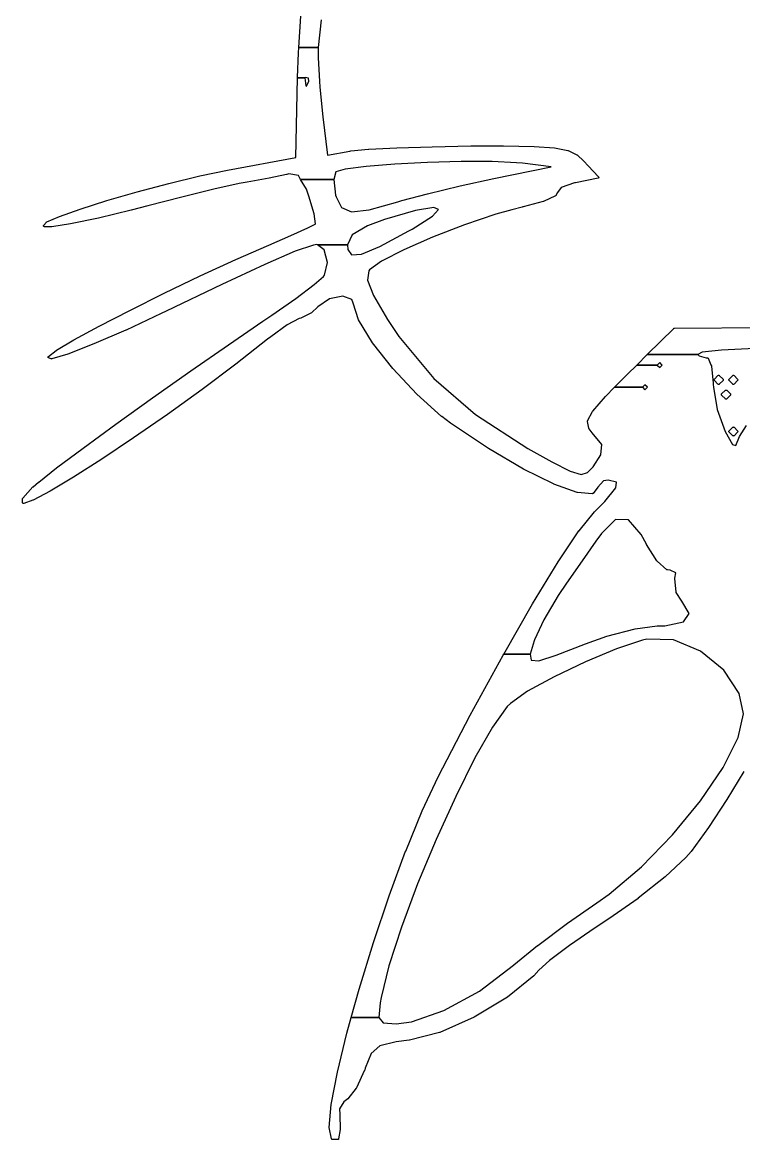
# Model space of a CAD drawing. Extents: x 111.6 to 184.2, y -141.9 to -53.5.
# Drawn here: x 167.44 to 171.59, y -111.94 to -105.52 of the extents above; entities that cross this region are included whole.
import ezdxf

# ---------------------------------------------------------------- set-up
doc = ezdxf.new("R2010")
doc.units = 0
doc.layers.add('BLACK', color=7, linetype='CONTINUOUS')

msp = doc.modelspace()

# ---------------------------------------------------------------- linework, layer by layer
at = {"layer": 'BLACK', "linetype": 'CONTINUOUS'}
for p, q in [((169.03, -105.668), (169.043, -105.489)), ((169.159, -105.51), (169.141, -105.668)), ((169.028, -105.698), (169.03, -105.668)), ((169.03, -105.668), (169.141, -105.668)), ((169.141, -105.668), (169.03, -105.668)), ((169.141, -105.668), (169.142, -105.728)), ((169.023, -105.84), (169.028, -105.698)), ((169.028, -105.698), (169.028, -105.698)), ((169.028, -105.698), (169.028, -105.698)), ((169.142, -105.728), (169.15, -105.862)), ((169.013, -106.301), (169.023, -105.842)), ((169.023, -105.842), (169.023, -105.84)), ((169.023, -105.84), (169.023, -105.84)), ((169.023, -105.84), (169.023, -105.84)), ((169.023, -105.842), (169.065, -105.842)), ((169.065, -105.842), (169.023, -105.842)), ((169.067, -105.84), (169.065, -105.842)), ((169.065, -105.842), (169.07, -105.888)), ((169.086, -105.844), (169.067, -105.84)), ((169.075, -105.891), (169.088, -105.862)), ((169.088, -105.862), (169.086, -105.844)), ((169.15, -105.862), (169.152, -105.897)), ((169.07, -105.888), (169.075, -105.891)), ((169.152, -105.897), (169.168, -106.067)), ((169.168, -106.067), (169.195, -106.287)), ((169.195, -106.287), (169.323, -106.263)), ((169.323, -106.263), (169.33, -106.262)), ((169.323, -106.263), (169.323, -106.263)), ((169.323, -106.263), (169.323, -106.263)), ((169.33, -106.262), (169.431, -106.252)), ((169.33, -106.262), (169.33, -106.262)), ((169.33, -106.262), (169.33, -106.262)), ((169.431, -106.252), (169.432, -106.252)), ((169.432, -106.252), (169.594, -106.244)), ((169.432, -106.252), (169.432, -106.252)), ((169.594, -106.244), (169.797, -106.238)), ((169.594, -106.244), (169.594, -106.244)), ((169.594, -106.244), (169.594, -106.244)), ((169.797, -106.238), (170.019, -106.234)), ((169.797, -106.238), (169.797, -106.238)), ((169.797, -106.238), (169.797, -106.238)), ((170.019, -106.234), (170.019, -106.234)), ((170.019, -106.234), (170.019, -106.234)), ((170.019, -106.234), (170.207, -106.234)), ((170.207, -106.234), (170.207, -106.234)), ((170.207, -106.234), (170.207, -106.234)), ((170.207, -106.234), (170.382, -106.236)), ((170.382, -106.236), (170.382, -106.236)), ((170.382, -106.236), (170.382, -106.236)), ((170.382, -106.236), (170.499, -106.244)), ((170.499, -106.244), (170.5, -106.244)), ((170.5, -106.244), (170.5, -106.244)), ((170.5, -106.244), (170.576, -106.259)), ((170.576, -106.259), (170.577, -106.259)), ((170.577, -106.259), (170.578, -106.259)), ((170.578, -106.259), (170.628, -106.284)), ((168.621, -106.373), (169.013, -106.301)), ((169.77, -106.329), (169.582, -106.339)), ((169.964, -106.324), (169.77, -106.329)), ((170.141, -106.324), (169.964, -106.324)), ((170.281, -106.33), (170.141, -106.324)), ((170.315, -106.333), (170.281, -106.33)), ((170.628, -106.284), (170.628, -106.285)), ((170.628, -106.285), (170.629, -106.285)), ((170.629, -106.285), (170.669, -106.321)), ((170.669, -106.321), (170.669, -106.321)), ((170.669, -106.321), (170.669, -106.322)), ((170.669, -106.322), (170.694, -106.348)), ((168.461, -106.406), (168.621, -106.373)), ((168.621, -106.373), (168.621, -106.373)), ((168.621, -106.373), (168.621, -106.373)), ((168.973, -106.393), (168.961, -106.397)), ((169.028, -106.404), (168.973, -106.393)), ((169.244, -106.383), (169.232, -106.426)), ((169.297, -106.367), (169.244, -106.383)), ((169.417, -106.352), (169.297, -106.367)), ((169.582, -106.339), (169.417, -106.352)), ((170.151, -106.42), (170.48, -106.353)), ((170.48, -106.353), (170.315, -106.333)), ((170.694, -106.348), (170.694, -106.348)), ((170.694, -106.348), (170.752, -106.411)), ((168.102, -106.498), (168.283, -106.449)), ((168.283, -106.449), (168.284, -106.449)), ((168.284, -106.449), (168.461, -106.406)), ((168.284, -106.449), (168.284, -106.449)), ((168.461, -106.406), (168.461, -106.406)), ((168.461, -106.406), (168.461, -106.406)), ((168.688, -106.45), (168.543, -106.482)), ((168.734, -106.442), (168.688, -106.45)), ((168.861, -106.418), (168.734, -106.442)), ((168.96, -106.397), (168.861, -106.418)), ((168.861, -106.418), (168.861, -106.418)), ((168.861, -106.418), (168.861, -106.418)), ((168.961, -106.397), (168.96, -106.397)), ((168.96, -106.397), (168.96, -106.397)), ((169.041, -106.426), (169.028, -106.404)), ((169.075, -106.482), (169.041, -106.426)), ((169.041, -106.426), (169.232, -106.426)), ((169.232, -106.426), (169.041, -106.426)), ((169.232, -106.426), (169.242, -106.516)), ((169.957, -106.463), (170.151, -106.42)), ((170.151, -106.42), (170.151, -106.42)), ((170.151, -106.42), (170.151, -106.42)), ((170.614, -106.446), (170.537, -106.473)), ((170.621, -106.445), (170.614, -106.446)), ((170.75, -106.419), (170.621, -106.445)), ((170.751, -106.419), (170.75, -106.419)), ((170.75, -106.419), (170.75, -106.419)), ((170.752, -106.418), (170.751, -106.419)), ((170.751, -106.419), (170.751, -106.419)), ((170.752, -106.411), (170.753, -106.411)), ((170.753, -106.417), (170.752, -106.418)), ((170.752, -106.418), (170.752, -106.418)), ((170.752, -106.418), (170.752, -106.418)), ((170.753, -106.411), (170.753, -106.411)), ((170.753, -106.411), (170.753, -106.412)), ((170.753, -106.412), (170.753, -106.412)), ((170.753, -106.412), (170.754, -106.413)), ((170.754, -106.415), (170.753, -106.416)), ((170.753, -106.416), (170.753, -106.416)), ((170.753, -106.416), (170.753, -106.417)), ((170.753, -106.417), (170.753, -106.417)), ((170.753, -106.417), (170.753, -106.417)), ((170.754, -106.413), (170.754, -106.413)), ((170.754, -106.413), (170.754, -106.414)), ((170.754, -106.414), (170.754, -106.414)), ((170.754, -106.414), (170.754, -106.415)), ((170.754, -106.415), (170.754, -106.415)), ((167.928, -106.548), (168.102, -106.498)), ((168.102, -106.498), (168.102, -106.498)), ((168.102, -106.498), (168.102, -106.498)), ((168.543, -106.482), (168.358, -106.527)), ((169.089, -106.522), (169.075, -106.482)), ((169.118, -106.623), (169.089, -106.522)), ((169.242, -106.516), (169.245, -106.526)), ((169.622, -106.547), (169.769, -106.508)), ((169.769, -106.508), (169.957, -106.463)), ((169.769, -106.508), (169.769, -106.508)), ((169.769, -106.508), (169.769, -106.508)), ((169.957, -106.463), (169.957, -106.463)), ((169.957, -106.463), (169.957, -106.463)), ((170.505, -106.521), (170.436, -106.552)), ((170.506, -106.52), (170.505, -106.521)), ((170.507, -106.52), (170.506, -106.52)), ((170.508, -106.518), (170.507, -106.519)), ((170.507, -106.519), (170.507, -106.519)), ((170.507, -106.519), (170.507, -106.52)), ((170.507, -106.52), (170.507, -106.52)), ((170.517, -106.502), (170.508, -106.518)), ((170.537, -106.473), (170.517, -106.502)), ((167.775, -106.596), (167.928, -106.548)), ((167.928, -106.548), (167.928, -106.548)), ((167.928, -106.548), (167.928, -106.548)), ((168.163, -106.578), (168.068, -106.603)), ((168.358, -106.527), (168.163, -106.578)), ((169.245, -106.526), (169.276, -106.588)), ((169.276, -106.588), (169.333, -106.612)), ((169.435, -106.601), (169.6, -106.554)), ((169.6, -106.554), (169.622, -106.547)), ((169.622, -106.547), (169.622, -106.547)), ((169.622, -106.547), (169.622, -106.547)), ((169.807, -106.587), (169.701, -106.605)), ((169.833, -106.598), (169.807, -106.587)), ((170.314, -106.585), (170.255, -106.601)), ((170.318, -106.584), (170.314, -106.585)), ((170.319, -106.584), (170.318, -106.584)), ((170.435, -106.552), (170.319, -106.584)), ((170.319, -106.584), (170.319, -106.584)), ((170.436, -106.552), (170.435, -106.552)), ((170.436, -106.552), (170.436, -106.552)), ((167.582, -106.67), (167.655, -106.638)), ((167.655, -106.638), (167.655, -106.638)), ((167.655, -106.638), (167.656, -106.638)), ((167.656, -106.638), (167.775, -106.596)), ((167.879, -106.648), (167.719, -106.682)), ((167.775, -106.596), (167.775, -106.596)), ((167.775, -106.596), (167.775, -106.596)), ((168.067, -106.603), (167.879, -106.648)), ((167.879, -106.648), (167.879, -106.648)), ((167.879, -106.648), (167.879, -106.648)), ((168.068, -106.603), (168.067, -106.603)), ((168.068, -106.603), (168.068, -106.603)), ((169.126, -106.681), (169.118, -106.623)), ((169.333, -106.612), (169.435, -106.601)), ((169.701, -106.605), (169.523, -106.657)), ((169.681, -106.712), (169.798, -106.637)), ((169.798, -106.637), (169.833, -106.598)), ((170.162, -106.626), (169.983, -106.687)), ((170.255, -106.601), (170.162, -106.626)), ((167.563, -106.693), (167.564, -106.692)), ((167.564, -106.694), (167.563, -106.693)), ((167.563, -106.693), (167.563, -106.693)), ((167.563, -106.693), (167.563, -106.693)), ((167.564, -106.69), (167.565, -106.689)), ((167.564, -106.691), (167.564, -106.69)), ((167.564, -106.692), (167.564, -106.691)), ((167.564, -106.691), (167.564, -106.691)), ((167.564, -106.691), (167.564, -106.691)), ((167.564, -106.695), (167.564, -106.694)), ((167.564, -106.694), (167.564, -106.694)), ((167.565, -106.696), (167.564, -106.695)), ((167.564, -106.695), (167.564, -106.695)), ((167.564, -106.695), (167.564, -106.695)), ((167.565, -106.689), (167.58, -106.672)), ((167.566, -106.697), (167.565, -106.696)), ((167.565, -106.696), (167.565, -106.696)), ((167.565, -106.696), (167.565, -106.696)), ((167.567, -106.697), (167.566, -106.697)), ((167.566, -106.697), (167.566, -106.697)), ((167.568, -106.698), (167.567, -106.697)), ((167.567, -106.697), (167.567, -106.697)), ((167.612, -106.699), (167.568, -106.698)), ((167.568, -106.698), (167.568, -106.698)), ((167.58, -106.672), (167.58, -106.671)), ((167.58, -106.671), (167.58, -106.671)), ((167.58, -106.671), (167.581, -106.671)), ((167.581, -106.671), (167.581, -106.67)), ((167.581, -106.67), (167.581, -106.67)), ((167.581, -106.67), (167.582, -106.67)), ((167.719, -106.682), (167.612, -106.699)), ((167.612, -106.699), (167.612, -106.699)), ((167.612, -106.699), (167.612, -106.699)), ((167.719, -106.682), (167.719, -106.682)), ((167.719, -106.682), (167.719, -106.682)), ((168.984, -106.749), (169.083, -106.704)), ((169.083, -106.704), (169.125, -106.683)), ((169.125, -106.683), (169.126, -106.681)), ((169.426, -106.692), (169.337, -106.745)), ((169.523, -106.657), (169.426, -106.692)), ((169.662, -106.722), (169.681, -106.712)), ((169.983, -106.687), (169.799, -106.758)), ((168.859, -106.803), (168.984, -106.749)), ((169.337, -106.745), (169.31, -106.801)), ((169.496, -106.811), (169.662, -106.722)), ((169.799, -106.758), (169.633, -106.83)), ((168.668, -106.886), (168.858, -106.803)), ((169.01, -106.839), (168.835, -106.914)), ((168.858, -106.803), (168.859, -106.803)), ((168.859, -106.803), (168.859, -106.803)), ((169.114, -106.803), (169.01, -106.839)), ((169.135, -106.799), (169.114, -106.803)), ((169.138, -106.801), (169.135, -106.799)), ((169.177, -106.831), (169.138, -106.801)), ((169.138, -106.801), (169.31, -106.801)), ((169.31, -106.801), (169.138, -106.801)), ((169.195, -106.904), (169.177, -106.831)), ((169.31, -106.801), (169.312, -106.828)), ((169.312, -106.828), (169.334, -106.86)), ((169.39, -106.856), (169.496, -106.811)), ((169.633, -106.83), (169.505, -106.896)), ((168.463, -106.98), (168.668, -106.886)), ((168.668, -106.886), (168.668, -106.886)), ((168.668, -106.886), (168.668, -106.886)), ((169.178, -106.976), (169.195, -106.904)), ((169.334, -106.86), (169.39, -106.856)), ((169.505, -106.896), (169.437, -106.945)), ((168.835, -106.914), (168.588, -107.029)), ((169.432, -106.951), (169.425, -107.005)), ((169.437, -106.945), (169.432, -106.951)), ((168.257, -107.08), (168.463, -106.98)), ((168.588, -107.029), (168.268, -107.183)), ((168.463, -106.98), (168.463, -106.98)), ((168.463, -106.98), (168.463, -106.98)), ((169.013, -107.109), (169.119, -107.03)), ((169.119, -107.03), (169.173, -106.983)), ((169.173, -106.983), (169.178, -106.976)), ((169.425, -107.005), (169.459, -107.092)), ((168.059, -107.178), (168.257, -107.08)), ((168.257, -107.08), (168.257, -107.08)), ((168.257, -107.08), (168.257, -107.08)), ((169.283, -107.097), (169.206, -107.111)), ((169.335, -107.115), (169.283, -107.097)), ((169.459, -107.092), (169.541, -107.231)), ((168.876, -107.206), (169.013, -107.109)), ((169.139, -107.158), (169.104, -107.192)), ((169.206, -107.111), (169.139, -107.158)), ((169.343, -107.136), (169.335, -107.115)), ((169.373, -107.232), (169.343, -107.136)), ((167.883, -107.269), (168.059, -107.178)), ((168.24, -107.197), (168.038, -107.291)), ((168.059, -107.178), (168.059, -107.178)), ((168.059, -107.178), (168.059, -107.178)), ((168.268, -107.183), (168.24, -107.197)), ((168.24, -107.197), (168.24, -107.197)), ((168.24, -107.197), (168.24, -107.197)), ((168.824, -107.241), (168.876, -107.206)), ((169.032, -107.224), (168.963, -107.261)), ((169.042, -107.222), (169.032, -107.224)), ((169.043, -107.222), (169.042, -107.222)), ((169.103, -107.193), (169.043, -107.222)), ((169.043, -107.222), (169.043, -107.222)), ((169.104, -107.192), (169.103, -107.192)), ((169.103, -107.192), (169.103, -107.193)), ((167.738, -107.348), (167.883, -107.269)), ((168.037, -107.291), (167.852, -107.371)), ((167.883, -107.269), (167.883, -107.269)), ((167.883, -107.269), (167.883, -107.269)), ((168.038, -107.291), (168.037, -107.291)), ((168.037, -107.291), (168.037, -107.291)), ((168.626, -107.376), (168.824, -107.241)), ((168.824, -107.241), (168.824, -107.241)), ((168.824, -107.241), (168.824, -107.241)), ((168.963, -107.261), (168.869, -107.33)), ((169.373, -107.233), (169.373, -107.232)), ((169.373, -107.232), (169.373, -107.232)), ((169.454, -107.364), (169.373, -107.233)), ((169.541, -107.231), (169.606, -107.329)), ((171.033, -107.432), (171.185, -107.282)), ((171.185, -107.282), (171.186, -107.281)), ((171.186, -107.281), (171.187, -107.281)), ((171.187, -107.281), (171.187, -107.281)), ((171.187, -107.281), (171.187, -107.281)), ((171.187, -107.281), (171.188, -107.281)), ((171.188, -107.281), (171.189, -107.28)), ((171.189, -107.28), (171.972, -107.276)), ((171.189, -107.28), (171.189, -107.28)), ((171.189, -107.28), (171.189, -107.28)), ((171.189, -107.28), (171.189, -107.28)), ((167.638, -107.407), (167.738, -107.348)), ((167.738, -107.348), (167.738, -107.348)), ((167.738, -107.348), (167.738, -107.348)), ((168.851, -107.344), (168.669, -107.488)), ((168.869, -107.33), (168.851, -107.344)), ((168.851, -107.344), (168.851, -107.344)), ((168.851, -107.344), (168.851, -107.344)), ((169.606, -107.329), (169.806, -107.57)), ((167.592, -107.443), (167.637, -107.408)), ((167.637, -107.408), (167.638, -107.407)), ((167.637, -107.408), (167.637, -107.408)), ((167.852, -107.371), (167.704, -107.429)), ((167.852, -107.371), (167.852, -107.371)), ((167.852, -107.371), (167.852, -107.371)), ((168.41, -107.526), (168.626, -107.376)), ((168.626, -107.376), (168.626, -107.376)), ((168.626, -107.376), (168.626, -107.376)), ((169.571, -107.512), (169.454, -107.364)), ((169.454, -107.364), (169.454, -107.364)), ((169.454, -107.364), (169.454, -107.364)), ((171.348, -107.418), (171.324, -107.432)), ((171.46, -107.406), (171.348, -107.418)), ((171.651, -107.398), (171.46, -107.406)), ((167.59, -107.445), (167.59, -107.444)), ((167.59, -107.444), (167.591, -107.444)), ((167.59, -107.446), (167.59, -107.445)), ((167.59, -107.445), (167.59, -107.445)), ((167.59, -107.447), (167.59, -107.446)), ((167.59, -107.446), (167.59, -107.446)), ((167.59, -107.446), (167.59, -107.446)), ((167.59, -107.448), (167.59, -107.447)), ((167.59, -107.447), (167.59, -107.447)), ((167.59, -107.449), (167.59, -107.448)), ((167.59, -107.448), (167.59, -107.448)), ((167.591, -107.45), (167.59, -107.449)), ((167.59, -107.449), (167.59, -107.449)), ((167.591, -107.444), (167.591, -107.443)), ((167.591, -107.443), (167.591, -107.443)), ((167.591, -107.443), (167.592, -107.443)), ((167.592, -107.451), (167.591, -107.45)), ((167.591, -107.45), (167.591, -107.45)), ((167.591, -107.45), (167.591, -107.45)), ((167.593, -107.451), (167.592, -107.451)), ((167.592, -107.451), (167.592, -107.451)), ((167.607, -107.457), (167.593, -107.451)), ((167.593, -107.451), (167.593, -107.451)), ((167.608, -107.457), (167.607, -107.457)), ((167.609, -107.458), (167.608, -107.457)), ((167.61, -107.457), (167.609, -107.458)), ((167.609, -107.458), (167.609, -107.457)), ((167.609, -107.457), (167.609, -107.458)), ((167.611, -107.457), (167.61, -107.457)), ((167.703, -107.43), (167.611, -107.457)), ((167.704, -107.429), (167.703, -107.43)), ((167.703, -107.43), (167.703, -107.43)), ((170.972, -107.492), (171.033, -107.432)), ((171.033, -107.432), (171.324, -107.432)), ((171.324, -107.432), (171.033, -107.432)), ((171.104, -107.478), (171.09, -107.492)), ((171.118, -107.492), (171.104, -107.478)), ((171.324, -107.432), (171.33, -107.439)), ((171.33, -107.439), (171.372, -107.45)), ((171.372, -107.45), (171.377, -107.45)), ((171.377, -107.45), (171.377, -107.45)), ((171.377, -107.45), (171.377, -107.45)), ((171.377, -107.45), (171.378, -107.45)), ((171.378, -107.45), (171.379, -107.45)), ((171.379, -107.45), (171.379, -107.45)), ((171.379, -107.45), (171.379, -107.45)), ((171.379, -107.45), (171.38, -107.451)), ((171.38, -107.451), (171.381, -107.451)), ((171.381, -107.451), (171.381, -107.451)), ((171.381, -107.451), (171.381, -107.451)), ((171.381, -107.451), (171.381, -107.452)), ((171.381, -107.452), (171.382, -107.453)), ((171.382, -107.453), (171.382, -107.453)), ((171.382, -107.453), (171.382, -107.453)), ((171.382, -107.453), (171.398, -107.491)), ((168.19, -107.681), (168.41, -107.526)), ((168.41, -107.526), (168.41, -107.526)), ((168.41, -107.526), (168.41, -107.526)), ((168.669, -107.488), (168.475, -107.633)), ((168.669, -107.488), (168.669, -107.488)), ((168.669, -107.488), (168.669, -107.488)), ((169.708, -107.66), (169.571, -107.512)), ((169.571, -107.512), (169.571, -107.512)), ((169.571, -107.512), (169.571, -107.512)), ((170.845, -107.62), (170.919, -107.545)), ((170.919, -107.545), (170.972, -107.492)), ((170.919, -107.545), (170.919, -107.545)), ((170.919, -107.545), (170.919, -107.545)), ((170.972, -107.492), (171.09, -107.492)), ((171.09, -107.492), (170.972, -107.492)), ((171.09, -107.492), (171.104, -107.507)), ((171.104, -107.507), (171.118, -107.492)), ((171.398, -107.491), (171.401, -107.497)), ((171.401, -107.497), (171.401, -107.498)), ((171.401, -107.498), (171.401, -107.499)), ((171.401, -107.499), (171.411, -107.596)), ((171.439, -107.552), (171.441, -107.551)), ((171.441, -107.551), (171.443, -107.551)), ((171.443, -107.551), (171.445, -107.551)), ((171.445, -107.551), (171.445, -107.552)), ((171.524, -107.552), (171.526, -107.551)), ((171.526, -107.551), (171.528, -107.551)), ((171.528, -107.551), (171.529, -107.551)), ((171.529, -107.551), (171.531, -107.552)), ((169.806, -107.57), (170.046, -107.777)), ((171.019, -107.605), (171.005, -107.62)), ((171.034, -107.62), (171.019, -107.605)), ((171.411, -107.596), (171.411, -107.596)), ((171.411, -107.596), (171.411, -107.596)), ((171.411, -107.596), (171.412, -107.603)), ((171.412, -107.603), (171.414, -107.619)), ((171.417, -107.575), (171.418, -107.574)), ((171.417, -107.577), (171.417, -107.575)), ((171.417, -107.575), (171.417, -107.575)), ((171.417, -107.575), (171.417, -107.575)), ((171.417, -107.579), (171.417, -107.577)), ((171.418, -107.581), (171.417, -107.579)), ((171.418, -107.574), (171.439, -107.552)), ((171.418, -107.574), (171.418, -107.574)), ((171.439, -107.602), (171.418, -107.581)), ((171.439, -107.552), (171.439, -107.552)), ((171.441, -107.603), (171.439, -107.602)), ((171.443, -107.603), (171.441, -107.603)), ((171.445, -107.603), (171.443, -107.603)), ((171.445, -107.552), (171.446, -107.552)), ((171.446, -107.602), (171.445, -107.603)), ((171.446, -107.552), (171.468, -107.574)), ((171.468, -107.581), (171.446, -107.602)), ((171.446, -107.602), (171.446, -107.602)), ((171.468, -107.574), (171.469, -107.575)), ((171.469, -107.579), (171.468, -107.581)), ((171.469, -107.575), (171.469, -107.577)), ((171.469, -107.577), (171.469, -107.579)), ((171.501, -107.577), (171.502, -107.575)), ((171.502, -107.579), (171.501, -107.577)), ((171.502, -107.575), (171.503, -107.574)), ((171.502, -107.575), (171.502, -107.575)), ((171.502, -107.575), (171.502, -107.575)), ((171.503, -107.581), (171.502, -107.579)), ((171.503, -107.574), (171.524, -107.552)), ((171.524, -107.602), (171.503, -107.581)), ((171.503, -107.581), (171.503, -107.581)), ((171.525, -107.603), (171.524, -107.602)), ((171.524, -107.602), (171.524, -107.602)), ((171.526, -107.603), (171.525, -107.603)), ((171.528, -107.603), (171.526, -107.603)), ((171.529, -107.603), (171.528, -107.603)), ((171.531, -107.602), (171.529, -107.603)), ((171.531, -107.552), (171.552, -107.574)), ((171.552, -107.581), (171.531, -107.602)), ((171.552, -107.574), (171.552, -107.574)), ((171.552, -107.574), (171.553, -107.575)), ((171.553, -107.579), (171.552, -107.581)), ((171.553, -107.575), (171.554, -107.577)), ((171.554, -107.577), (171.553, -107.579)), ((168.475, -107.633), (168.276, -107.776)), ((168.475, -107.633), (168.475, -107.633)), ((168.475, -107.633), (168.475, -107.633)), ((169.851, -107.787), (169.708, -107.66)), ((169.708, -107.66), (169.708, -107.66)), ((169.708, -107.66), (169.708, -107.66)), ((170.719, -107.757), (170.792, -107.673)), ((170.792, -107.673), (170.845, -107.62)), ((170.792, -107.673), (170.792, -107.673)), ((170.792, -107.673), (170.792, -107.673)), ((170.845, -107.62), (171.005, -107.62)), ((171.005, -107.62), (170.845, -107.62)), ((171.005, -107.62), (171.019, -107.634)), ((171.019, -107.634), (171.034, -107.62)), ((171.414, -107.619), (171.414, -107.619)), ((171.414, -107.619), (171.435, -107.747)), ((171.459, -107.66), (171.46, -107.658)), ((171.459, -107.662), (171.459, -107.66)), ((171.459, -107.664), (171.459, -107.662)), ((171.46, -107.665), (171.459, -107.664)), ((171.46, -107.658), (171.482, -107.637)), ((171.482, -107.687), (171.46, -107.665)), ((171.482, -107.637), (171.483, -107.636)), ((171.482, -107.637), (171.482, -107.637)), ((171.483, -107.636), (171.485, -107.636)), ((171.485, -107.636), (171.487, -107.636)), ((171.487, -107.636), (171.489, -107.637)), ((171.489, -107.637), (171.51, -107.658)), ((171.51, -107.665), (171.489, -107.687)), ((171.51, -107.658), (171.51, -107.658)), ((171.51, -107.658), (171.511, -107.66)), ((171.511, -107.664), (171.51, -107.665)), ((171.51, -107.665), (171.51, -107.665)), ((171.511, -107.66), (171.511, -107.66)), ((171.511, -107.66), (171.511, -107.662)), ((171.511, -107.662), (171.511, -107.664)), ((167.98, -107.832), (168.19, -107.681)), ((168.19, -107.681), (168.19, -107.681)), ((168.19, -107.681), (168.19, -107.681)), ((171.483, -107.688), (171.482, -107.687)), ((171.482, -107.687), (171.482, -107.687)), ((171.485, -107.688), (171.483, -107.688)), ((171.487, -107.688), (171.485, -107.688)), ((171.489, -107.687), (171.487, -107.688)), ((168.276, -107.776), (168.081, -107.911)), ((168.276, -107.776), (168.276, -107.776)), ((168.276, -107.776), (168.276, -107.776)), ((169.851, -107.788), (169.851, -107.787)), ((169.852, -107.788), (169.851, -107.788)), ((169.902, -107.825), (169.852, -107.788)), ((170.046, -107.777), (170.347, -107.971)), ((170.69, -107.813), (170.718, -107.758)), ((170.718, -107.758), (170.719, -107.757)), ((170.718, -107.758), (170.718, -107.758)), ((171.435, -107.747), (171.48, -107.873)), ((167.791, -107.969), (167.98, -107.832)), ((167.98, -107.832), (167.98, -107.832)), ((167.98, -107.832), (167.98, -107.832)), ((169.902, -107.826), (169.902, -107.825)), ((170.12, -107.972), (169.902, -107.826)), ((169.902, -107.826), (169.902, -107.826)), ((170.689, -107.814), (170.689, -107.813)), ((170.689, -107.813), (170.69, -107.813)), ((170.689, -107.815), (170.689, -107.814)), ((170.689, -107.814), (170.689, -107.814)), ((170.689, -107.816), (170.689, -107.815)), ((170.689, -107.815), (170.689, -107.815)), ((170.697, -107.855), (170.689, -107.816)), ((170.697, -107.856), (170.697, -107.855)), ((170.698, -107.857), (170.697, -107.856)), ((170.697, -107.856), (170.697, -107.856)), ((170.697, -107.856), (170.697, -107.856)), ((170.698, -107.858), (170.698, -107.857)), ((170.698, -107.857), (170.698, -107.857)), ((170.717, -107.881), (170.698, -107.858)), ((171.501, -107.873), (171.502, -107.872)), ((171.502, -107.872), (171.503, -107.87)), ((171.503, -107.87), (171.524, -107.849)), ((171.503, -107.87), (171.503, -107.87)), ((171.524, -107.849), (171.525, -107.848)), ((171.524, -107.849), (171.524, -107.849)), ((171.525, -107.848), (171.526, -107.848)), ((171.526, -107.848), (171.528, -107.847)), ((171.528, -107.847), (171.529, -107.848)), ((171.529, -107.848), (171.531, -107.849)), ((171.531, -107.849), (171.552, -107.87)), ((171.552, -107.87), (171.553, -107.872)), ((171.553, -107.872), (171.554, -107.873)), ((171.562, -107.902), (171.602, -107.84)), ((168.081, -107.911), (167.899, -108.033)), ((168.081, -107.911), (168.081, -107.911)), ((168.081, -107.911), (168.081, -107.911)), ((170.771, -107.948), (170.717, -107.881)), ((171.48, -107.873), (171.523, -107.948)), ((171.502, -107.875), (171.501, -107.873)), ((171.502, -107.876), (171.502, -107.875)), ((171.503, -107.877), (171.502, -107.876)), ((171.524, -107.898), (171.503, -107.877)), ((171.526, -107.899), (171.524, -107.898)), ((171.528, -107.9), (171.526, -107.899)), ((171.529, -107.899), (171.528, -107.9)), ((171.531, -107.898), (171.529, -107.899)), ((171.552, -107.877), (171.531, -107.898)), ((171.541, -107.955), (171.562, -107.903)), ((171.553, -107.875), (171.552, -107.877)), ((171.552, -107.877), (171.552, -107.877)), ((171.554, -107.873), (171.553, -107.875)), ((171.562, -107.903), (171.562, -107.902)), ((171.562, -107.903), (171.562, -107.903)), ((167.639, -108.083), (167.791, -107.969)), ((167.791, -107.969), (167.791, -107.969)), ((167.791, -107.969), (167.791, -107.969)), ((170.121, -107.972), (170.12, -107.972)), ((170.321, -108.09), (170.121, -107.972)), ((170.121, -107.972), (170.121, -107.972)), ((170.347, -107.971), (170.485, -108.048)), ((170.766, -108.007), (170.771, -107.948)), ((171.523, -107.948), (171.541, -107.955)), ((167.899, -108.033), (167.736, -108.137)), ((167.899, -108.033), (167.899, -108.033)), ((167.899, -108.033), (167.899, -108.033)), ((170.485, -108.048), (170.59, -108.101)), ((170.721, -108.076), (170.766, -108.007)), ((167.536, -108.164), (167.639, -108.083)), ((167.639, -108.083), (167.639, -108.083)), ((167.639, -108.083), (167.639, -108.083)), ((170.322, -108.09), (170.321, -108.09)), ((170.321, -108.09), (170.321, -108.09)), ((170.494, -108.175), (170.322, -108.09)), ((170.59, -108.101), (170.652, -108.12)), ((170.652, -108.12), (170.689, -108.11)), ((170.689, -108.11), (170.721, -108.076)), ((167.444, -108.257), (167.503, -108.192)), ((167.503, -108.192), (167.504, -108.192)), ((167.504, -108.192), (167.535, -108.164)), ((167.504, -108.192), (167.504, -108.192)), ((167.535, -108.164), (167.536, -108.164)), ((167.536, -108.164), (167.536, -108.164)), ((167.736, -108.137), (167.602, -108.217)), ((167.736, -108.137), (167.736, -108.137)), ((167.736, -108.137), (167.736, -108.137)), ((170.495, -108.176), (170.494, -108.175)), ((170.629, -108.224), (170.495, -108.176)), ((170.495, -108.176), (170.495, -108.176)), ((170.781, -108.158), (170.748, -108.194)), ((170.808, -108.154), (170.781, -108.158)), ((170.855, -108.164), (170.808, -108.154)), ((170.852, -108.198), (170.855, -108.164)), ((167.443, -108.258), (167.444, -108.257)), ((167.444, -108.257), (167.444, -108.257)), ((167.444, -108.257), (167.444, -108.257)), ((167.444, -108.257), (167.444, -108.257)), ((167.602, -108.217), (167.504, -108.269)), ((167.602, -108.217), (167.602, -108.217)), ((167.602, -108.217), (167.602, -108.217)), ((170.63, -108.224), (170.629, -108.224)), ((170.631, -108.224), (170.63, -108.224)), ((170.716, -108.231), (170.631, -108.224)), ((170.717, -108.231), (170.716, -108.231)), ((170.718, -108.23), (170.717, -108.231)), ((170.717, -108.231), (170.717, -108.231)), ((170.719, -108.23), (170.718, -108.23)), ((170.718, -108.23), (170.718, -108.23)), ((170.72, -108.23), (170.719, -108.23)), ((170.719, -108.23), (170.719, -108.23)), ((170.721, -108.229), (170.72, -108.229)), ((170.72, -108.229), (170.72, -108.229)), ((170.72, -108.229), (170.72, -108.23)), ((170.748, -108.194), (170.721, -108.229)), ((170.789, -108.275), (170.852, -108.198)), ((167.442, -108.26), (167.442, -108.259)), ((167.442, -108.259), (167.443, -108.259)), ((167.442, -108.261), (167.442, -108.26)), ((167.443, -108.282), (167.442, -108.261)), ((167.443, -108.259), (167.443, -108.258)), ((167.443, -108.259), (167.443, -108.259)), ((167.443, -108.283), (167.443, -108.282)), ((167.443, -108.284), (167.443, -108.283)), ((167.444, -108.284), (167.443, -108.284)), ((167.443, -108.284), (167.443, -108.284)), ((167.444, -108.285), (167.444, -108.284)), ((167.444, -108.286), (167.444, -108.285)), ((167.444, -108.285), (167.444, -108.285)), ((167.445, -108.286), (167.444, -108.286)), ((167.446, -108.287), (167.445, -108.286)), ((167.445, -108.286), (167.445, -108.286)), ((167.447, -108.287), (167.446, -108.287)), ((167.446, -108.287), (167.446, -108.287)), ((167.446, -108.287), (167.446, -108.287)), ((167.448, -108.287), (167.447, -108.287)), ((167.449, -108.287), (167.448, -108.287)), ((167.448, -108.287), (167.448, -108.287)), ((167.448, -108.287), (167.448, -108.287)), ((167.45, -108.287), (167.449, -108.287)), ((167.503, -108.269), (167.45, -108.287)), ((167.504, -108.269), (167.503, -108.269)), ((167.503, -108.269), (167.503, -108.269)), ((170.73, -108.335), (170.789, -108.275)), ((170.641, -108.444), (170.73, -108.336)), ((170.73, -108.336), (170.73, -108.335)), ((170.73, -108.335), (170.73, -108.335)), ((170.85, -108.38), (170.77, -108.459)), ((170.924, -108.382), (170.85, -108.38)), ((170.998, -108.466), (170.924, -108.382)), ((170.52, -108.623), (170.64, -108.444)), ((170.64, -108.444), (170.64, -108.444)), ((170.64, -108.444), (170.641, -108.444)), ((170.738, -108.504), (170.658, -108.617)), ((170.77, -108.459), (170.738, -108.504)), ((170.738, -108.504), (170.738, -108.504)), ((170.738, -108.504), (170.738, -108.504)), ((171.028, -108.521), (170.998, -108.466)), ((171.028, -108.522), (171.028, -108.521)), ((171.088, -108.617), (171.028, -108.522)), ((171.028, -108.522), (171.028, -108.522)), ((170.373, -108.863), (170.52, -108.623)), ((170.52, -108.623), (170.52, -108.623)), ((170.52, -108.623), (170.52, -108.623)), ((170.658, -108.617), (170.568, -108.744)), ((170.658, -108.617), (170.658, -108.617)), ((171.088, -108.618), (171.088, -108.617)), ((171.089, -108.619), (171.088, -108.618)), ((171.146, -108.668), (171.089, -108.619)), ((171.147, -108.668), (171.146, -108.668)), ((171.146, -108.668), (171.146, -108.668)), ((171.148, -108.669), (171.147, -108.668)), ((171.147, -108.668), (171.147, -108.668)), ((171.149, -108.669), (171.148, -108.669)), ((171.148, -108.669), (171.148, -108.669)), ((171.164, -108.67), (171.149, -108.669)), ((171.196, -108.685), (171.164, -108.67)), ((171.191, -108.716), (171.196, -108.685)), ((170.568, -108.744), (170.52, -108.816)), ((171.191, -108.717), (171.191, -108.716)), ((171.191, -108.718), (171.191, -108.717)), ((171.198, -108.796), (171.191, -108.718)), ((170.52, -108.816), (170.438, -108.956)), ((171.198, -108.797), (171.198, -108.796)), ((171.198, -108.796), (171.198, -108.796)), ((171.198, -108.798), (171.198, -108.797)), ((171.198, -108.797), (171.198, -108.797)), ((171.199, -108.799), (171.198, -108.798)), ((171.198, -108.798), (171.198, -108.798)), ((171.231, -108.848), (171.199, -108.799)), ((170.208, -109.152), (170.373, -108.863)), ((170.373, -108.863), (170.373, -108.863)), ((170.373, -108.863), (170.373, -108.863)), ((171.273, -108.919), (171.231, -108.848)), ((170.438, -108.956), (170.384, -109.071)), ((171.241, -108.966), (171.273, -108.919)), ((170.801, -109.049), (170.963, -109.007)), ((170.963, -109.007), (171.089, -108.99)), ((170.963, -109.007), (170.963, -109.007)), ((170.963, -109.007), (170.963, -109.007)), ((171.089, -108.99), (171.134, -108.989)), ((171.089, -108.99), (171.089, -108.99)), ((171.089, -108.99), (171.089, -108.99)), ((171.134, -108.989), (171.241, -108.966)), ((170.383, -109.076), (170.36, -109.152)), ((170.384, -109.071), (170.383, -109.076)), ((170.678, -109.093), (170.801, -109.049)), ((170.801, -109.049), (170.801, -109.049)), ((170.801, -109.049), (170.801, -109.049)), ((171.006, -109.072), (170.855, -109.122)), ((171.031, -109.066), (171.006, -109.072)), ((171.184, -109.07), (171.031, -109.066)), ((171.339, -109.135), (171.184, -109.07)), ((170.204, -109.159), (170.208, -109.152)), ((170.208, -109.152), (170.36, -109.152)), ((170.36, -109.152), (170.208, -109.152)), ((170.36, -109.152), (170.365, -109.187)), ((170.51, -109.159), (170.677, -109.093)), ((170.677, -109.093), (170.678, -109.093)), ((170.855, -109.122), (170.677, -109.196)), ((170.678, -109.093), (170.678, -109.093)), ((171.472, -109.244), (171.339, -109.135)), ((170.016, -109.503), (170.204, -109.159)), ((170.204, -109.159), (170.204, -109.159)), ((170.204, -109.159), (170.204, -109.159)), ((170.365, -109.187), (170.409, -109.19)), ((170.409, -109.19), (170.51, -109.159)), ((170.677, -109.196), (170.497, -109.282)), ((170.497, -109.282), (170.345, -109.366)), ((171.561, -109.379), (171.472, -109.244)), ((170.345, -109.366), (170.246, -109.436)), ((171.586, -109.495), (171.561, -109.379)), ((170.228, -109.454), (170.144, -109.572)), ((170.246, -109.436), (170.228, -109.454)), ((169.831, -109.857), (170.016, -109.503)), ((170.016, -109.503), (170.016, -109.503)), ((170.016, -109.503), (170.016, -109.503)), ((171.555, -109.631), (171.586, -109.495)), ((170.144, -109.572), (170.042, -109.749)), ((171.468, -109.803), (171.555, -109.631)), ((170.042, -109.749), (169.932, -109.97)), ((169.739, -110.052), (169.831, -109.857)), ((169.831, -109.857), (169.831, -109.857)), ((169.831, -109.857), (169.831, -109.857)), ((171.338, -109.995), (171.468, -109.803)), ((171.587, -109.826), (171.49, -109.988)), ((169.932, -109.97), (169.819, -110.217)), ((171.49, -109.988), (171.385, -110.148)), ((171.49, -109.988), (171.49, -109.988)), ((171.49, -109.988), (171.49, -109.988)), ((169.645, -110.284), (169.739, -110.052)), ((169.739, -110.052), (169.739, -110.052)), ((169.739, -110.052), (169.739, -110.052)), ((171.178, -110.191), (171.338, -109.995)), ((171.385, -110.148), (171.285, -110.286)), ((171.385, -110.148), (171.385, -110.148)), ((171.385, -110.148), (171.385, -110.148)), ((169.819, -110.217), (169.713, -110.472)), ((170.999, -110.375), (171.178, -110.191)), ((169.55, -110.541), (169.644, -110.284)), ((169.644, -110.284), (169.645, -110.284)), ((169.645, -110.284), (169.645, -110.284)), ((171.285, -110.286), (171.254, -110.321)), ((171.285, -110.286), (171.285, -110.286)), ((171.285, -110.286), (171.285, -110.286)), ((170.813, -110.531), (170.999, -110.375)), ((171.254, -110.321), (171.136, -110.431)), ((171.254, -110.321), (171.254, -110.321)), ((171.254, -110.321), (171.254, -110.321)), ((171.136, -110.431), (170.981, -110.554)), ((171.136, -110.431), (171.136, -110.431)), ((171.136, -110.431), (171.136, -110.431)), ((169.713, -110.472), (169.62, -110.72)), ((169.46, -110.809), (169.55, -110.541)), ((169.55, -110.541), (169.55, -110.541)), ((169.55, -110.541), (169.55, -110.541)), ((170.743, -110.58), (170.813, -110.531)), ((170.98, -110.555), (170.812, -110.672)), ((170.981, -110.554), (170.98, -110.555)), ((170.98, -110.555), (170.98, -110.555)), ((170.574, -110.698), (170.743, -110.58)), ((170.743, -110.58), (170.743, -110.58)), ((170.812, -110.672), (170.733, -110.724)), ((170.812, -110.672), (170.812, -110.672)), ((170.812, -110.672), (170.812, -110.672)), ((169.62, -110.72), (169.548, -110.943)), ((170.403, -110.826), (170.574, -110.698)), ((170.574, -110.698), (170.574, -110.698)), ((170.574, -110.698), (170.574, -110.698)), ((170.733, -110.724), (170.586, -110.826)), ((169.378, -111.076), (169.46, -110.809)), ((169.46, -110.809), (169.46, -110.809)), ((169.46, -110.809), (169.46, -110.809)), ((170.266, -110.937), (170.402, -110.826)), ((170.402, -110.826), (170.403, -110.826)), ((170.403, -110.826), (170.403, -110.826)), ((170.586, -110.826), (170.471, -110.912)), ((169.548, -110.943), (169.504, -111.124)), ((170.068, -111.088), (170.264, -110.939)), ((170.264, -110.939), (170.266, -110.938)), ((170.266, -110.938), (170.266, -110.937)), ((170.266, -110.938), (170.266, -110.938)), ((170.471, -110.912), (170.409, -110.968)), ((170.38, -111.001), (170.23, -111.123)), ((170.409, -110.968), (170.38, -111)), ((170.38, -111), (170.38, -111)), ((170.38, -111), (170.38, -111.001)), ((169.332, -111.24), (169.378, -111.076)), ((169.378, -111.076), (169.378, -111.076)), ((169.378, -111.076), (169.378, -111.076)), ((169.504, -111.124), (169.498, -111.156)), ((169.864, -111.2), (170.068, -111.088)), ((170.229, -111.123), (170.039, -111.238)), ((170.23, -111.123), (170.229, -111.123)), ((170.23, -111.123), (170.23, -111.123)), ((169.498, -111.156), (169.491, -111.24)), ((169.678, -111.265), (169.864, -111.2)), ((169.307, -111.329), (169.332, -111.24)), ((169.332, -111.24), (169.491, -111.24)), ((169.491, -111.24), (169.332, -111.24)), ((169.491, -111.24), (169.515, -111.27)), ((169.515, -111.27), (169.589, -111.275)), ((169.589, -111.275), (169.678, -111.265)), ((170.039, -111.238), (169.84, -111.326)), ((170.039, -111.238), (170.039, -111.238)), ((170.039, -111.238), (170.039, -111.238)), ((169.252, -111.554), (169.307, -111.329)), ((169.307, -111.329), (169.307, -111.329)), ((169.307, -111.329), (169.307, -111.329)), ((169.839, -111.326), (169.666, -111.37)), ((169.84, -111.326), (169.839, -111.326)), ((169.84, -111.326), (169.84, -111.326)), ((169.496, -111.402), (169.447, -111.446)), ((169.59, -111.379), (169.496, -111.402)), ((169.665, -111.37), (169.59, -111.379)), ((169.666, -111.37), (169.665, -111.37)), ((169.666, -111.37), (169.666, -111.37)), ((169.447, -111.446), (169.412, -111.53)), ((169.412, -111.53), (169.409, -111.541)), ((169.217, -111.739), (169.252, -111.554)), ((169.252, -111.554), (169.252, -111.554)), ((169.252, -111.554), (169.252, -111.554)), ((169.408, -111.541), (169.362, -111.644)), ((169.409, -111.541), (169.408, -111.541)), ((169.409, -111.541), (169.409, -111.541)), ((169.361, -111.645), (169.313, -111.706)), ((169.362, -111.644), (169.361, -111.645)), ((169.361, -111.645), (169.361, -111.645)), ((169.312, -111.706), (169.29, -111.723)), ((169.313, -111.706), (169.312, -111.706)), ((169.312, -111.706), (169.312, -111.706)), ((169.205, -111.871), (169.217, -111.739)), ((169.217, -111.739), (169.217, -111.739)), ((169.217, -111.739), (169.217, -111.739)), ((169.29, -111.723), (169.264, -111.764)), ((169.264, -111.764), (169.266, -111.796)), ((169.266, -111.796), (169.266, -111.796)), ((169.266, -111.796), (169.266, -111.796)), ((169.266, -111.796), (169.268, -111.882)), ((169.205, -111.872), (169.205, -111.871)), ((169.219, -111.936), (169.205, -111.872)), ((169.205, -111.872), (169.205, -111.872)), ((169.268, -111.883), (169.259, -111.937)), ((169.268, -111.882), (169.268, -111.883)), ((169.268, -111.883), (169.268, -111.883)), ((169.219, -111.937), (169.219, -111.936)), ((169.22, -111.938), (169.219, -111.937)), ((169.219, -111.937), (169.219, -111.937)), ((169.221, -111.939), (169.22, -111.938)), ((169.22, -111.938), (169.22, -111.938)), ((169.22, -111.938), (169.22, -111.938)), ((169.221, -111.94), (169.221, -111.939)), ((169.221, -111.939), (169.221, -111.939)), ((169.222, -111.94), (169.221, -111.94)), ((169.223, -111.94), (169.222, -111.94)), ((169.222, -111.94), (169.222, -111.94)), ((169.224, -111.94), (169.223, -111.94)), ((169.223, -111.94), (169.223, -111.94)), ((169.254, -111.941), (169.224, -111.94)), ((169.224, -111.94), (169.224, -111.94)), ((169.255, -111.941), (169.254, -111.941)), ((169.256, -111.941), (169.255, -111.941)), ((169.257, -111.941), (169.256, -111.941)), ((169.256, -111.941), (169.256, -111.941)), ((169.256, -111.941), (169.256, -111.941)), ((169.258, -111.94), (169.257, -111.94)), ((169.257, -111.94), (169.257, -111.941)), ((169.259, -111.939), (169.258, -111.939)), ((169.258, -111.939), (169.258, -111.94)), ((169.258, -111.94), (169.258, -111.94)), ((169.259, -111.937), (169.259, -111.938)), ((169.259, -111.938), (169.259, -111.938)), ((169.259, -111.938), (169.259, -111.939)), ((169.259, -111.939), (169.259, -111.939))]:
    msp.add_line(p, q, dxfattribs=at)

doc.saveas('drawing.dxf')
